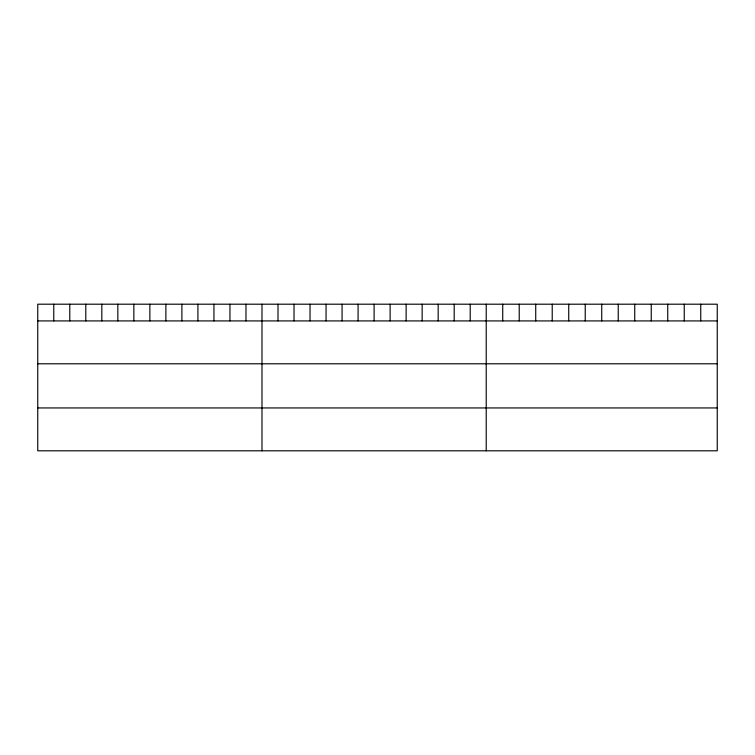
<?xml version="1.0" encoding="UTF-8"?>
<svg xmlns="http://www.w3.org/2000/svg" width="755" height="755" viewBox="0 0 755 755"><rect width="100%" height="100%" fill="white"/><g stroke="black" fill="none" stroke-linecap="round" stroke-linejoin="round"><path stroke-width="1.13" d="M717.25 320.922L717.25 450.801L37.75 450.801L37.75 304.199L717.25 304.199L717.25 320.922L37.75 320.922M37.75 363.787L717.25 363.787M37.75 407.945L717.25 407.945M700.744 304.199L700.744 320.922M684.247 304.199L684.247 320.922M667.741 304.199L667.741 320.922M651.244 304.199L651.244 320.922M634.738 304.199L634.738 320.922M618.241 304.199L618.241 320.922M601.735 304.199L601.735 320.922M585.229 304.199L585.229 320.922M568.732 304.199L568.732 320.922M552.226 304.199L552.226 320.922M535.729 304.199L535.729 320.922M519.223 304.199L519.223 320.922M502.726 304.199L502.726 320.922M486.22 304.199L486.22 450.801M470.205 304.199L470.205 320.922M454.189 304.199L454.189 320.922M438.174 304.199L438.174 320.922M422.149 304.199L422.149 320.922M406.133 304.199L406.133 320.922M390.118 304.199L390.118 320.922M374.102 304.199L374.102 320.922M358.087 304.199L358.087 320.922M342.072 304.199L342.072 320.922M326.056 304.199L326.056 320.922M310.031 304.199L310.031 320.922M294.016 304.199L294.016 320.922M278 304.199L278 320.922M261.985 304.199L261.985 450.801M245.97 304.199L245.97 320.922M229.954 304.199L229.954 320.922M213.939 304.199L213.939 320.922M197.914 304.199L197.914 320.922M181.898 304.199L181.898 320.922M165.883 304.199L165.883 320.922M149.868 304.199L149.868 320.922M133.852 304.199L133.852 320.922M117.837 304.199L117.837 320.922M101.821 304.199L101.821 320.922M85.796 304.199L85.796 320.922M69.781 304.199L69.781 320.922M53.765 304.199L53.765 320.922"/></g></svg>
